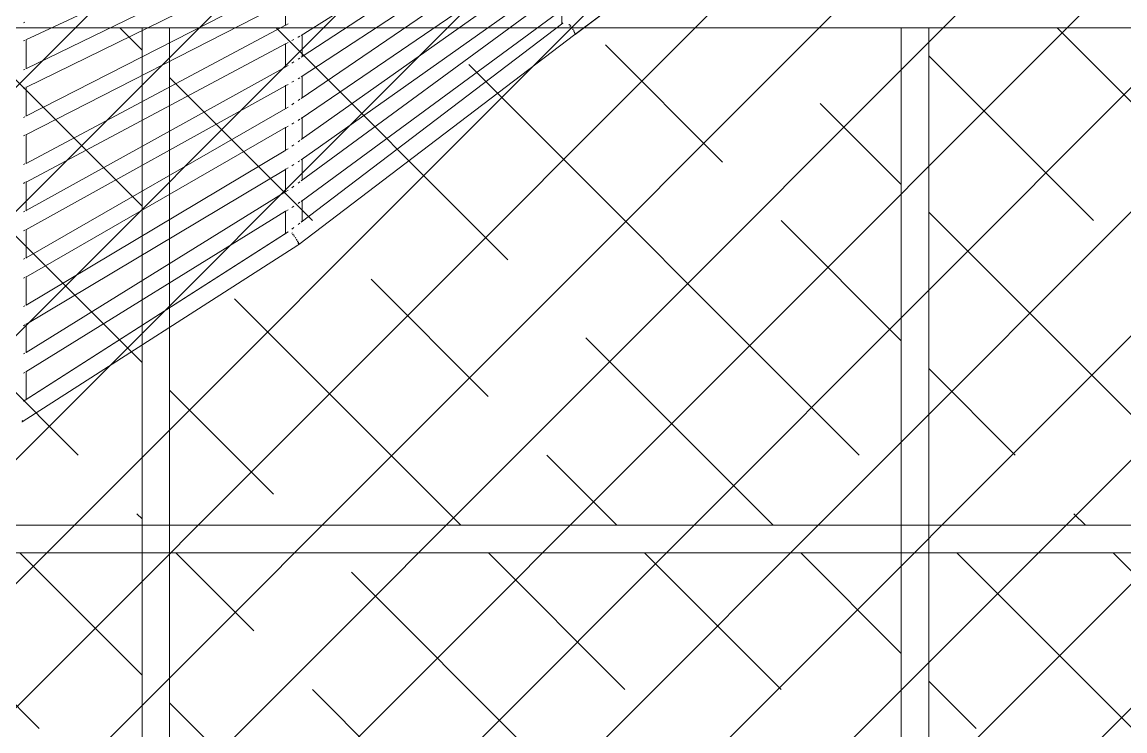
# Model space of a CAD drawing. Header units: millimetres. Extents: x 886808 to 1650903, y -1008069 to 230892.
# Drawn here: x 1026529 to 1028527, y -356932 to -355649 of the extents above; entities that cross this region are included whole.
import ezdxf

# ---------------------------------------------------------------- set-up
doc = ezdxf.new("R2010")
doc.units = ezdxf.units.MM
doc.linetypes.add('ACAD_ISO07W100', pattern=[3, 0, -3])
doc.layers.get('0').update_dxf_attribs({"lineweight": 0})
doc.layers.add('03- Net Cua- 153', color=153, linetype='Continuous', lineweight=9)
doc.layers.add('A_Dim', color=8, linetype='Continuous', lineweight=5)

# ---------------------------------------------------------------- blocks, each defined once
blk = doc.blocks.new('A$C62D649C3')
at = {"transparency": 33554636}
for p, q in [((12309.2, 3988.1), (13307.6, 4737)), ((12309.3, 3988.3), (13308.2, 4737.5)), ((11813.1, 3986.5), (12287.1, 4284.2)), ((11813.1, 3947.2), (12287.1, 4257.4)), ((11813.1, 3911.4), (12287.1, 4221.6)), ((11314.6, 3978.2), (11785.1, 4198)), ((11813.1, 3872.5), (12287.1, 4195.3)), ((11314.4, 3925.7), (11785.5, 4156)), ((11813.1, 3836.3), (12287.1, 4159.1)), ((11314.6, 3892.4), (11785.1, 4122.4)), ((11813.1, 3797.9), (12287.1, 4133.1)), ((11813.1, 3761.3), (12287.1, 4096.5)), ((11314.4, 3840.1), (11785.5, 4080.6)), ((11813.1, 3723.3), (12287.1, 4071)), ((11314.6, 3806.6), (11785.1, 4046.7)), ((11785.1, 4005), (11785.1, 4047.7)), ((11813.1, 3686.2), (12287.1, 4033.9)), ((12285.1, 4007.4), (12285.1, 4032.5)), ((11310.7, 4009.5), (11313.1, 4010.6)), ((11315.1, 3754.9), (11785.1, 4005)), ((11785.1, 4005), (11785.5, 4005.2)), ((11785.6, 4005.2), (11789.5, 4007.3)), ((11813.1, 3648.7), (12287.1, 4008.9)), ((11813.1, 3648.6), (12287.1, 4008.8)), ((12285.1, 4007.4), (12287.1, 4009)), ((12297.9, 4006.4), (12298.2, 4006)), ((12298.2, 4006), (12298.6, 4005.5)), ((12298.7, 4006.4), (12298.9, 4006.1)), ((12298.9, 4006.1), (12299.2, 4005.7)), ((12299.7, 4005.1), (12300.1, 4005.1)), ((12299.8, 4004.1), (12300.6, 4003.1)), ((12300.1, 4005.1), (12300.8, 4005.1)), ((12300.4, 4004.3), (12301.4, 4003.1)), ((12300.6, 4003.1), (12301, 4002.6)), ((12301.4, 4003.1), (12301.6, 4002.8)), ((12302.2, 4001.1), (12303, 4000)), ((12302.8, 4001.2), (12303.7, 4000)), ((12303, 4000), (12303.4, 3999.5)), ((12303.7, 4000), (12303.9, 3999.7)), ((12304.4, 3997.9), (12305.2, 3996.9)), ((12305, 3998.1), (12305.8, 3996.9)), ((12305.2, 3996.9), (12305.5, 3996.4)), ((12305.8, 3996.9), (12306, 3996.5)), ((12306.4, 3995), (12307, 3994)), ((12306.8, 3995.1), (12307.5, 3993.9)), ((11310.7, 3976.4), (11313.1, 3977.5)), ((11315.1, 3978.5), (11315.1, 3979.2)), ((11315.1, 3926), (11315.1, 3978.5)), ((11796.2, 3977), (11800.1, 3979.1)), ((11807.6, 3983), (11807.7, 3983.1)), ((11807.7, 3983.1), (11810.7, 3985)), ((11808.8, 3607.8), (12309.1, 3988)), ((11809.1, 3608.1), (12309.1, 3988)), ((11815.1, 3948.5), (11815.1, 3988.4)), ((12307, 3994), (12307.2, 3993.6)), ((12307.5, 3993.9), (12307.6, 3993.7)), ((12307.9, 3992.3), (12308.4, 3991.5)), ((12308.2, 3992.4), (12308.7, 3991.4)), ((12308.4, 3991.5), (12308.5, 3991.2)), ((12308.7, 3991.4), (12308.8, 3991.2)), ((12308.9, 3990.2), (12309.1, 3989.6)), ((12309.1, 3990.3), (12309.3, 3989.5)), ((12309.1, 3989.6), (12309.2, 3989.4)), ((12309.1, 3988.1), (12309.1, 3988.1)), ((12309.1, 3988), (12309.1, 3988.1)), ((12309.1, 3988), (12309.1, 3988.1)), ((12309.1, 3988.1), (12309.2, 3988.1)), ((12309.1, 3988), (12309.1, 3988)), ((12309.1, 3988), (12309.1, 3988)), ((12309.1, 3988), (12309.1, 3988)), ((12309.3, 3988.4), (12309.2, 3988.3)), ((12309.3, 3988.3), (12309.2, 3988.2)), ((12309.2, 3988.3), (12309.3, 3988.3)), ((12309.3, 3989.5), (12309.3, 3989.4)), ((12309.3, 3988.9), (12309.3, 3988.8)), ((12309.3, 3988.8), (12309.3, 3988.4)), ((12309.3, 3988.4), (12309.3, 3988.3)), ((12309.3, 3988.4), (12309.3, 3988.4)), ((11315.1, 3721), (11785.1, 3971.1)), ((11785.1, 3929.6), (11785.1, 3972)), ((11785.6, 3971.3), (11789.5, 3973.4)), ((11796.2, 3936.1), (11800.1, 3938.7)), ((11807.6, 3943.6), (11810.7, 3945.6)), ((11310.7, 3923.9), (11313.1, 3925)), ((11315.1, 3669.4), (11785.5, 3929.8)), ((11785.6, 3929.9), (11789.5, 3932)), ((11314.6, 3634.9), (11785.1, 3895.4)), ((11785.1, 3895.4), (11785.1, 3896.3)), ((11785.1, 3854.2), (11785.1, 3895.4)), ((11785.6, 3895.7), (11789.5, 3897.8)), ((11796.2, 3901.6), (11800.1, 3903.7)), ((11807.6, 3907.9), (11807.9, 3908.1)), ((11807.9, 3908.1), (11810.7, 3909.9)), ((11815.1, 3912.7), (11815.1, 3913.4)), ((11815.1, 3873.9), (11815.1, 3912.7)), ((11310.7, 3890.5), (11313.1, 3891.7)), ((11315.1, 3892.7), (11315.1, 3893.4)), ((11315.1, 3840.5), (11315.1, 3892.7)), ((11785.6, 3854.5), (11789.5, 3856.7)), ((11796.2, 3861.1), (11800.1, 3863.7)), ((11807.6, 3868.8), (11810.7, 3870.9)), ((11310.7, 3838.2), (11313.1, 3839.4)), ((11315.1, 3583.9), (11785.5, 3854.4)), ((11815.1, 3799.3), (11815.1, 3838.4)), ((11314.6, 3549.1), (11785.1, 3819.7)), ((11785.1, 3778.8), (11785.1, 3820.6)), ((11785.6, 3820), (11789.5, 3822.3)), ((11796.2, 3826.1), (11800.1, 3828.4)), ((11807.6, 3832.7), (11808.2, 3833)), ((11808.2, 3833), (11810.7, 3834.7)), ((11310.7, 3804.6), (11313.1, 3805.8)), ((11315.1, 3806.8), (11315.1, 3807.6)), ((11315.1, 3754.9), (11315.1, 3806.8)), ((11807.6, 3794), (11810.7, 3796.2)), ((11315.1, 3498.4), (11785.4, 3779.1)), ((11785.6, 3779.2), (11789.5, 3781.5)), ((11796.2, 3786), (11800.1, 3788.7)), ((11807.6, 3757.5), (11808.4, 3758)), ((11808.4, 3758), (11810.7, 3759.6)), ((11815.1, 3762.7), (11815.1, 3763.3)), ((11815.1, 3724.7), (11815.1, 3762.7)), ((11310.7, 3752.6), (11313.1, 3753.9)), ((11314.5, 3754.6), (11314.6, 3754.7)), ((11314.6, 3754.7), (11315.1, 3754.9)), ((11314.6, 3463.2), (11785.1, 3744)), ((11785.1, 3744), (11785.1, 3745)), ((11785.1, 3703.5), (11785.1, 3744)), ((11785.6, 3744.4), (11789.5, 3746.7)), ((11796.2, 3750.7), (11800.1, 3753)), ((11310.7, 3718.7), (11313.1, 3720)), ((11314.6, 3720.8), (11315.1, 3721)), ((11315.1, 3721), (11315.1, 3721.8)), ((11315.1, 3669.4), (11315.1, 3721)), ((11807.6, 3719.2), (11810.7, 3721.5)), ((11315.1, 3412.8), (11785.4, 3703.7)), ((11785.6, 3703.8), (11789.5, 3706.2)), ((11796.2, 3710.9), (11800.1, 3713.7)), ((11796.2, 3675.2), (11800.1, 3677.6)), ((11807.6, 3682.3), (11808.6, 3682.9)), ((11808.6, 3682.9), (11810.7, 3684.4)), ((11815.1, 3650.2), (11815.1, 3688.3)), ((11310.7, 3667), (11313.1, 3668.3)), ((11314.6, 3669.1), (11315.1, 3669.4)), ((11314.6, 3377.4), (11785.1, 3668.4)), ((11785.1, 3668.4), (11785.1, 3669.3)), ((11785.1, 3628.2), (11785.1, 3668.4)), ((11785.6, 3668.7), (11789.5, 3671.1)), ((11315.1, 3635.2), (11315.1, 3635.9)), ((11796.2, 3635.9), (11800.1, 3638.8)), ((11796.2, 3635.9), (11800.1, 3638.8)), ((11796.2, 3635.8), (11800.1, 3638.7)), ((11807.6, 3644.5), (11810.7, 3646.9)), ((11807.6, 3644.5), (11810.7, 3646.9)), ((11807.6, 3644.4), (11810.7, 3646.8)), ((11813.1, 3648.7), (11815.1, 3650.2)), ((11310.7, 3632.8), (11313.1, 3634.1)), ((11313.6, 3326.3), (11789.5, 3630.9)), ((11315.1, 3583.9), (11315.1, 3635.2)), ((11315.1, 3327.4), (11785.1, 3628.2)), ((11785.1, 3628.2), (11785.5, 3628.4)), ((11785.1, 3628.1), (11785.1, 3628.2)), ((11785.6, 3628.5), (11789.5, 3631)), ((11785.6, 3628.5), (11789.5, 3631)), ((11796.2, 3628.2), (11796.2, 3628.2)), ((11796.6, 3629), (11796.9, 3628.7)), ((11797.5, 3626.8), (11798.2, 3626)), ((11798.1, 3627.1), (11798.7, 3626.4)), ((11798.2, 3626), (11798.6, 3625.6)), ((11798.7, 3626.4), (11799, 3625.9)), ((11799.6, 3625), (11800.1, 3625)), ((11799.8, 3624.1), (11800.6, 3623.1)), ((11800.1, 3625), (11800.6, 3625)), ((11800.2, 3624.3), (11800.9, 3623.3)), ((11800.6, 3623.1), (11801, 3622.6)), ((11800.9, 3623.3), (11801.2, 3622.8)), ((11802.2, 3621.1), (11803, 3620)), ((11802.3, 3621.1), (11803, 3620)), ((11803, 3620), (11803.4, 3619.5)), ((11803, 3620), (11803.3, 3619.5)), ((11804.3, 3617.8), (11804.9, 3616.7)), ((11804.4, 3617.9), (11805.2, 3616.9)), ((11804.9, 3616.7), (11805.2, 3616.2)), ((11805.2, 3616.9), (11805.5, 3616.4)), ((11307.8, 3287.2), (11807.4, 3607)), ((11308.2, 3287.4), (11807.4, 3607)), ((11806, 3614.7), (11806.5, 3613.6)), ((11806.4, 3615), (11807, 3614)), ((11806.5, 3613.6), (11806.7, 3613.2)), ((11807, 3614), (11807.2, 3613.6)), ((11807.3, 3611.9), (11807.7, 3611)), ((11807.4, 3607), (11807.6, 3607)), ((11807.6, 3607), (11807.8, 3607.2)), ((11807.7, 3611), (11807.8, 3610.7)), ((11807.8, 3607.2), (11808.8, 3607.8)), ((11807.8, 3607.2), (11808.2, 3607.4)), ((11807.9, 3612.3), (11808.4, 3611.5)), ((11808.1, 3609.7), (11808.3, 3609)), ((11808.1, 3607.4), (11808.2, 3607.4)), ((11808.3, 3609), (11808.3, 3608.8)), ((11808.4, 3607.7), (11808.3, 3607.7)), ((11808.4, 3611.5), (11808.5, 3611.2)), ((11808.4, 3608.2), (11808.4, 3607.7)), ((11808.9, 3610.2), (11809.1, 3609.6)), ((11809.1, 3609.6), (11809.2, 3609.4)), ((11809.1, 3608.1), (11809.1, 3608.1)), ((11809.3, 3608.4), (11809.2, 3608.3)), ((11809.3, 3608.8), (11809.3, 3608.4)), ((11310.7, 3581.3), (11313.1, 3582.7)), ((11314.6, 3583.6), (11315.1, 3583.9)), ((11310.7, 3546.9), (11313.1, 3548.2)), ((11315.1, 3549.4), (11315.1, 3550.1)), ((11315.1, 3498.4), (11315.1, 3549.4)), ((11310.7, 3495.7), (11313.1, 3497.2)), ((11314.6, 3498), (11315.1, 3498.4)), ((11310.7, 3460.9), (11313.1, 3462.4)), ((11315.1, 3463.6), (11315.1, 3464.3)), ((11315.1, 3412.8), (11315.1, 3463.6)), ((11310.7, 3410.1), (11313.1, 3411.6)), ((11314.6, 3412.5), (11315.1, 3412.8)), ((11310.7, 3375), (11313.1, 3376.5)), ((11315.1, 3377.7), (11315.1, 3378.4)), ((11315.1, 3327.4), (11315.1, 3377.7)), ((11310.7, 3324.6), (11313.1, 3326.1)), ((11310.7, 3324.6), (11313.1, 3326.1)), ((11310.7, 3324.5), (11313.1, 3326)), ((11314.6, 3327.1), (11315.1, 3327.4)), ((11314.6, 3327), (11314.6, 3327.1)), ((11315.1, 3327.3), (11315.1, 3327.4)), ((11307.6, 3287), (11307.8, 3287.2)), ((11308.1, 3289.7), (11308.3, 3289)), ((11308.1, 3287.4), (11308.2, 3287.4)), ((11308.3, 3289), (11308.3, 3288.8)), ((11308.4, 3287.7), (11308.3, 3287.7)), ((11308.4, 3288.2), (11308.4, 3287.7))]:
    blk.add_line(p, q, dxfattribs=at)

msp = doc.modelspace()

# ---------------------------------------------------------------- hatches: boundary and pattern name
at = {"layer": 'A_Dim', "transparency": 33554457}
h = msp.add_hatch(dxfattribs=at)
h.set_pattern_fill('ANSI31', color=256, scale=50)
h.paths.add_polyline_path([(1057771.5, -351410.1), (1012052.5, -351410.1), (1012052.5, -360423), (1057771.5, -360423)])
at = {"layer": 'A_Dim', "transparency": 33554534}
h = msp.add_hatch(dxfattribs=at)
h.set_pattern_fill('GOST_WOOD', color=256, scale=100, angle=45)
h.set_pattern_definition([(135, (-400027.74, -219820.46), (424.26407, 424.26407), [1000, -200]), (135, (-399744.9, -219820.46), (424.26407, 424.26407), [600, -150, 300, -150]), (135, (-399391.34, -219891.2), (424.26407, 424.26407), [1000, -200])])
h.paths.add_polyline_path([(1028121.8, -356610.1), (1026796.8, -356610.1), (1026796.8, -359160.1), (1028121.8, -359160.1)])
h.paths.add_polyline_path([(1026746.8, -356610.1), (1025421.8, -356610.1), (1025421.8, -359160.1), (1026746.8, -359160.1)])
h.paths.add_polyline_path([(1021071.8, -356610.1), (1019771.8, -356610.1), (1019771.8, -359160.1), (1021071.8, -359160.1)])
h.paths.add_polyline_path([(1021071.8, -356560.1), (1021071.8, -355660.1), (1019771.8, -355660.1), (1019771.8, -356560.1)])
h.paths.add_polyline_path([(1021121.8, -359160.1), (1022421.8, -359160.1), (1022421.8, -356610.1), (1021121.8, -356610.1)])
h.paths.add_polyline_path([(1022421.8, -356560.1), (1022421.8, -355660.1), (1021121.8, -355660.1), (1021121.8, -356560.1)])
h.paths.add_polyline_path([(1023771.8, -356560.1), (1023771.8, -355660.1), (1022471.8, -355660.1), (1022471.8, -356560.1)])
h.paths.add_polyline_path([(1023771.8, -356610.1), (1022471.8, -356610.1), (1022471.8, -359160.1), (1023771.8, -359160.1)])
h.paths.add_polyline_path([(1025121.8, -356610.1), (1023821.8, -356610.1), (1023821.8, -359160.1), (1025121.8, -359160.1)])
h.paths.add_polyline_path([(1023821.8, -355660.1), (1023821.8, -356560.1), (1025121.8, -356560.1), (1025121.8, -355660.1)])
h.paths.add_polyline_path([(1025421.8, -355660.1), (1025421.8, -356560.1), (1026746.8, -356560.1), (1026746.8, -355660.1)])
h.paths.add_polyline_path([(1026796.8, -355660.1), (1026796.8, -356560.1), (1028121.8, -356560.1), (1028121.8, -355660.1)])
h.paths.add_polyline_path([(1028171.8, -355660.1), (1028171.8, -356560.1), (1029496.8, -356560.1), (1029496.8, -355660.1)])
h.paths.add_polyline_path([(1030871.8, -356560.1), (1030871.8, -355660.1), (1029546.8, -355660.1), (1029546.8, -356560.1)])
h.paths.add_polyline_path([(1029546.8, -359160.1), (1030871.8, -359160.1), (1030871.8, -356610.1), (1029546.8, -356610.1)])
h.paths.add_polyline_path([(1029496.8, -356610.1), (1028171.8, -356610.1), (1028171.8, -359160.1), (1029496.8, -359160.1)])
h.paths.add_polyline_path([(1031171.8, -356610.1), (1031171.8, -359160.1), (1032216.8, -359160.1), (1032216.8, -356610.1)])
h.paths.add_polyline_path([(1031171.8, -355660.1), (1031171.8, -356560.1), (1032216.8, -356560.1), (1032216.8, -355660.1)])
h.paths.add_polyline_path([(1032266.8, -355660.1), (1032266.8, -356560.1), (1035526.8, -356560.1), (1035526.8, -355660.1)])
h.paths.add_polyline_path([(1036621.8, -356560.1), (1036621.8, -355660.1), (1035576.8, -355660.1), (1035576.8, -356560.1)])
h.paths.add_polyline_path([(1036621.8, -356610.1), (1035576.8, -356610.1), (1035576.8, -359160.1), (1036621.8, -359160.1)])
h.paths.add_polyline_path([(1037966.8, -356560.1), (1037966.8, -355660.1), (1036921.8, -355660.1), (1036921.8, -356560.1)])
h.paths.add_polyline_path([(1036921.8, -359160.1), (1037966.8, -359160.1), (1037966.8, -356610.1), (1036921.8, -356610.1)])
h.paths.add_polyline_path([(1041276.8, -356560.1), (1041276.8, -355660.1), (1038016.8, -355660.1), (1038016.8, -356560.1)])
h.paths.add_polyline_path([(1042371.8, -356560.1), (1042371.8, -355660.1), (1041326.8, -355660.1), (1041326.8, -356560.1)])
h.paths.add_polyline_path([(1041326.8, -359160.1), (1042371.8, -359160.1), (1042371.8, -356610.1), (1041326.8, -356610.1)])
h.paths.add_polyline_path([(1045021.8, -356610.1), (1045846.7, -356610.1), (1045846.7, -359210.1), (1045021.8, -359210.1)], flags=16)
h.paths.add_polyline_path([(1045021.8, -356610.1), (1044246.9, -356610.1), (1044246.9, -359210.1), (1045021.8, -359210.1)], flags=16)
h.paths.add_polyline_path([(1042621.8, -359210.1), (1047421.8, -359210.1), (1047421.8, -355610.1), (1042621.8, -355610.1)])

# ---------------------------------------------------------------- linework, layer by layer
at = {"layer": '03- Net Cua- 153', "linetype": 'Continuous', "transparency": 33554636}
msp.add_lwpolyline([(1025421.8, -359160.1), (1025421.8, -355660.1), (1030871.8, -355660.1), (1030871.8, -359160.1), (1025421.8, -359160.1), (1025421.8, -356610.1), (1026831.8, -356610.1)], dxfattribs=at)
for points in [[(1026796.8, -355660.1), (1026746.8, -355660.1), (1026746.8, -359160.1), (1026796.8, -359160.1)], [(1028171.8, -355660.1), (1028121.8, -355660.1), (1028121.8, -359160.1), (1028171.8, -359160.1)], [(1025421.8, -356560.1), (1030871.8, -356560.1), (1030871.8, -356610.1), (1025421.8, -356610.1)], [(1028121.8, -359210.1), (1025421.8, -359210.1), (1025421.8, -356610.1), (1028121.8, -356610.1)]]:
    msp.add_lwpolyline(points, close=True, dxfattribs=at)

# ---------------------------------------------------------------- block references
at = {"layer": 'A_Dim', "linetype": 'ACAD_ISO07W100', "transparency": 33554534}
msp.add_blockref('A$C62D649C3', (1015221.7, -359660.1), dxfattribs=at)

doc.saveas('drawing.dxf')
